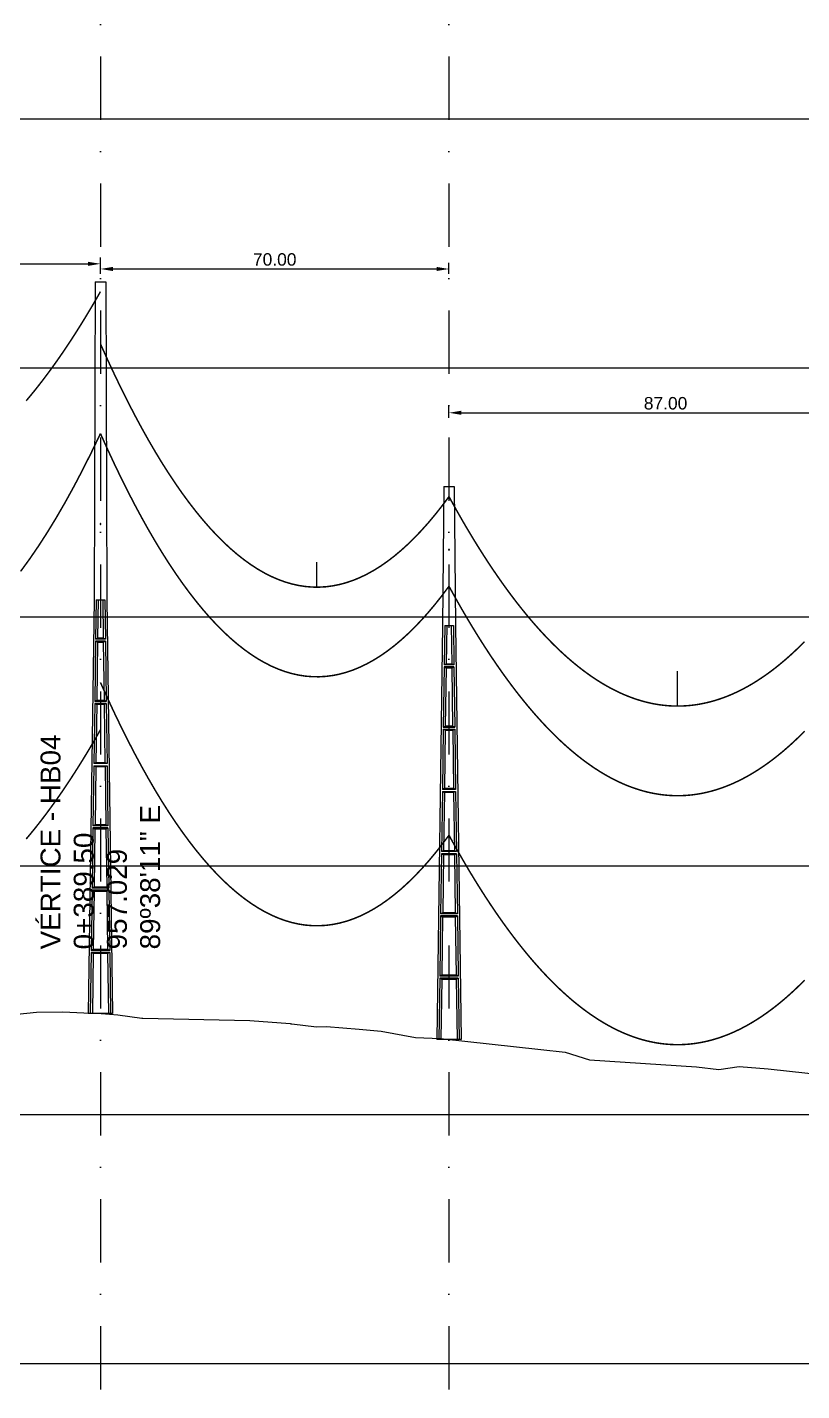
# Model space of a CAD drawing. Header units: metres. Extents: x -121 to 9872, y 3505 to 10721.
# Drawn here: x 393.6 to 549.1, y 6971.5 to 7245.4 of the extents above; entities that cross this region are included whole.
import ezdxf

# ---------------------------------------------------------------- set-up
doc = ezdxf.new("R2010")
doc.units = ezdxf.units.M
doc.header["$PDMODE"] = 2
doc.linetypes.add('DASHDOT', pattern=[25.4, 12.7, -6.35, 0, -6.35])
doc.linetypes.add('DASHED', pattern=[0.75, 0.5, -0.25])
for name, color, linetype in [('C-ROAD-PROF', 2, 'DASHED'), ('CON-EOL - PROJEÇÃO FO TRAV', 95, 'Continuous'), ('CON-EOL- CA ORCHID', 240, 'Continuous'), ('CON-EOL- FO', 101, 'Continuous'), ('CON-EOL- PROJEÇÃO', 22, 'Continuous'), ('Condutor', 4, 'Continuous'), ('cotas', 7, 'Continuous'), ('GRID', 253, 'Continuous'), ('Perfil - Texto Geral', 7, 'Continuous'), ('POSTE DT', 7, 'Continuous')]:
    doc.layers.add(name, color=color, linetype=linetype)
doc.styles.add('Arial', font='arial.ttf')
doc.styles.get("Standard").update_dxf_attribs({"font": 'arial.ttf'})
doc.dimstyles.new('ISO-25', dxfattribs={"dimtxt": 2.5, "dimasz": 2.5, "dimexe": 1.25, "dimexo": 0.625, "dimtad": 1, "dimzin": 1, "dimtxsty": 'Standard', "dimcen": 2.5, "dimaunit": 1, "dimadec": 3, "dimazin": 3, "dimtfac": 1, "dimtmove": 0, "dimatfit": 3, "dimfxlon": 1, "dimarcsym": 0})

# ---------------------------------------------------------------- blocks, each defined once
blk = doc.blocks.new('*U11')
at = {"layer": 'POSTE DT', "extrusion": (0, 1, 0)}
for p, q in [((-3.31, 349.86), (-4.05, 262)), ((-3.31, 349.86), (3.31, 349.86)), ((3.31, 349.86), (4.06, 262)), ((-4.05, 262), (-7.72, 0)), ((-4.05, 262), (-4.05, 262)), ((-2.73, 262), (-3.08, 237.05)), ((-2.73, 262), (2.75, 262)), ((-1.42, 262), (-1.77, 237.57)), ((1.43, 262), (1.77, 237.57)), ((2.75, 262), (3.1, 237.05)), ((4.06, 262), (7.72, 0)), ((-3.1, 235.74), (-3.63, 197.65)), ((3.11, 235.73), (-3.1, 235.74)), ((3.1, 237.05), (-3.08, 237.05)), ((-1.8, 235.21), (-2.32, 198.19)), ((1.8, 235.21), (2.32, 198.19)), ((3.11, 235.73), (3.65, 197.65)), ((-3.65, 196.34), (-4.19, 158.25)), ((-2.35, 195.8), (-2.87, 158.8)), ((2.35, 195.8), (2.87, 158.8)), ((3.66, 196.34), (4.2, 158.25)), ((-4.21, 156.94), (-4.74, 118.85)), ((-2.9, 156.39), (-3.42, 119.41)), ((2.91, 156.39), (3.42, 119.41)), ((4.21, 156.94), (4.75, 118.85)), ((-4.76, 117.54), (-5.29, 79.45)), ((4.77, 117.54), (-4.76, 117.54)), ((4.75, 118.85), (-4.74, 118.85)), ((-3.46, 116.98), (-3.97, 80.02)), ((3.46, 116.98), (3.98, 80.02)), ((4.77, 117.54), (5.3, 79.45)), ((-5.31, 78.14), (-5.85, 40.06)), ((5.32, 78.14), (-5.31, 78.14)), ((5.3, 79.45), (-5.29, 79.45)), ((5.32, 78.14), (5.85, 40.06)), ((-4.01, 77.57), (-4.53, 40.63)), ((4.01, 77.57), (4.53, 40.63)), ((-5.86, 38.74), (-6.41, 0)), ((5.87, 38.74), (-5.86, 38.74)), ((5.85, 40.06), (-5.85, 40.06)), ((-4.56, 38.17), (-5.1, 0)), ((4.56, 38.17), (5.1, 0)), ((5.87, 38.74), (6.41, 0)), ((-6.41, 0), (-7.72, 0)), ((-5.1, 0), (-6.41, 0)), ((5.1, 0), (-5.1, 0)), ((6.41, 0), (5.1, 0)), ((7.72, 0), (6.41, 0))]:
    blk.add_line(p, q, dxfattribs=at)
at = {"layer": 'POSTE DT', "ltscale": 3}
for points in [[(-3.65, 196.34), (3.66, 196.34)], [(-3.63, 197.65), (3.65, 197.65)], [(-4.21, 156.94), (4.21, 156.94)], [(4.2, 158.25), (-4.19, 158.25)]]:
    blk.add_lwpolyline(points, dxfattribs=at)
at = {"layer": 'POSTE DT'}
for points, knots in [([(0.25, 309.94), (0.25, 309.93), (0.25, 309.93), (0.25, 309.92), (0.25, 309.91), (0.25, 309.9), (0.25, 309.89), (0.24, 309.85), (0.22, 309.82), (0.19, 309.77), (0.16, 309.74), (0.11, 309.71), (0.08, 309.7), (0.01, 309.68), (-0.02, 309.68), (-0.08, 309.7), (-0.11, 309.71), (-0.16, 309.74), (-0.18, 309.76), (-0.21, 309.8), (-0.22, 309.82), (-0.24, 309.85), (-0.24, 309.87), (-0.25, 309.89), (-0.25, 309.9), (-0.25, 309.92), (-0.25, 309.92), (-0.25, 309.93), (-0.25, 309.94), (-0.25, 309.95), (-0.25, 309.95), (-0.25, 309.96), (-0.25, 309.97), (-0.24, 310), (-0.23, 310.02), (-0.21, 310.07), (-0.2, 310.09), (-0.15, 310.14), (-0.13, 310.15), (-0.07, 310.18), (-0.03, 310.19), (0.03, 310.19), (0.06, 310.18), (0.12, 310.16), (0.14, 310.14), (0.18, 310.11), (0.2, 310.09), (0.21, 310.06), (0.22, 310.05), (0.23, 310.04), (0.24, 310.01), (0.24, 309.99), (0.25, 309.97), (0.25, 309.96), (0.25, 309.95), (0.25, 309.94), (0.25, 309.94), (0.25, 309.94), (0.25, 309.94)], [-54.728303, -54.728303, -54.728303, -54.728303, -54.309038, -54.309038, -53.647169, -53.647169, -52.532885, -52.532885, -48.86224, -48.86224, -45.282765, -45.282765, -41.52867, -41.52867, -37.867486, -37.867486, -34.454589, -34.454589, -31.301423, -31.301423, -28.48103, -28.48103, -26.961755, -26.961755, -25.7544, -25.7544, -25.136228, -25.136228, -24.64409, -24.64409, -24.094201, -24.094201, -23.191199, -23.191199, -20.494482, -20.494482, -17.342863, -17.342863, -13.645538, -13.645538, -9.835989, -9.835989, -6.296781, -6.296781, -3.005029, -3.005029, 0, 0, 0, 1.527594, 1.527594, 3.697216, 3.697216, 4.489727, 4.489727, 5.01438, 5.01438, 5.095313, 5.095313, 5.095313, 5.095313]), ([(-3.1, 235.74), (-2.88, 235.65), (-2.67, 235.56), (-2.23, 235.39), (-2.02, 235.3), (-1.8, 235.21)], [0.055576, 0.055576, 0.055576, 0.055576, 56.767409, 56.767409, 113.50757, 113.50757, 113.50757, 113.50757]), ([(-1.77, 237.57), (-1.99, 237.49), (-2.21, 237.4), (-2.64, 237.22), (-2.86, 237.14), (-3.08, 237.05)], [0, 0, 0, 0, 56.660495, 56.660495, 113.412826, 113.412826, 113.412826, 113.412826]), ([(-1.8, 235.21), (-1.2, 235.21), (-0.6, 235.21), (0.6, 235.21), (1.2, 235.21), (1.8, 235.21)], [0, 0, 0, 0, 68.567797, 68.567797, 137.136247, 137.136247, 137.136247, 137.136247]), ([(1.77, 237.57), (1.18, 237.57), (0.59, 237.57), (-0.59, 237.57), (-1.18, 237.57), (-1.77, 237.57)], [0, 0, 0, 0, 67.306894, 67.306894, 134.614447, 134.614447, 134.614447, 134.614447]), ([(3.1, 237.05), (2.87, 237.14), (2.65, 237.23), (2.21, 237.4), (1.99, 237.49), (1.77, 237.57)], [0, 0, 0, 0, 56.738948, 56.738948, 113.38731, 113.38731, 113.38731, 113.38731]), ([(1.8, 235.21), (2.02, 235.3), (2.24, 235.38), (2.68, 235.56), (2.89, 235.65), (3.11, 235.73)], [0, 0, 0, 0, 56.845349, 56.845349, 113.599799, 113.599799, 113.599799, 113.599799]), ([(-3.65, 196.34), (-3.43, 196.25), (-3.22, 196.16), (-2.78, 195.98), (-2.57, 195.89), (-2.35, 195.8)], [0.054307, 0.054307, 0.054307, 0.054307, 63.527131, 63.527131, 127.063246, 127.063246, 127.063246, 127.063246]), ([(-2.32, 198.19), (-2.54, 198.1), (-2.76, 198.01), (-3.2, 197.83), (-3.41, 197.74), (-3.63, 197.65)], [0, 0, 0, 0, 63.412073, 63.412073, 126.777421, 126.777421, 126.777421, 126.777421]), ([(-2.35, 195.8), (-1.57, 195.8), (-0.78, 195.8), (0.79, 195.8), (1.57, 195.8), (2.35, 195.8)], [0, 0, 0, 0, 89.585713, 89.585713, 179.17191, 179.17191, 179.17191, 179.17191]), ([(2.32, 198.19), (1.55, 198.19), (0.77, 198.19), (-0.77, 198.19), (-1.55, 198.19), (-2.32, 198.19)], [0, 0, 0, 0, 88.31008, 88.31008, 176.620652, 176.620652, 176.620652, 176.620652]), ([(3.65, 197.65), (3.43, 197.74), (3.2, 197.83), (2.76, 198.01), (2.54, 198.1), (2.32, 198.19)], [0, 0, 0, 0, 63.488119, 63.488119, 126.880939, 126.880939, 126.880939, 126.880939]), ([(2.35, 195.8), (2.57, 195.89), (2.79, 195.98), (3.23, 196.16), (3.45, 196.25), (3.66, 196.34)], [0, 0, 0, 0, 63.60246, 63.60246, 127.109696, 127.109696, 127.109696, 127.109696]), ([(-4.21, 156.94), (-3.99, 156.85), (-3.77, 156.75), (-3.34, 156.57), (-3.12, 156.48), (-2.9, 156.39)], [0.053423, 0.053423, 0.053423, 0.053423, 70.429742, 70.429742, 140.90167, 140.90167, 140.90167, 140.90167]), ([(-2.87, 158.8), (-3.09, 158.71), (-3.31, 158.62), (-3.75, 158.43), (-3.97, 158.34), (-4.19, 158.25)], [0, 0, 0, 0, 70.301707, 70.301707, 140.590947, 140.590947, 140.590947, 140.590947]), ([(-2.9, 156.39), (-1.94, 156.39), (-0.97, 156.39), (0.97, 156.39), (1.94, 156.39), (2.91, 156.39)], [0, 0, 0, 0, 110.60219, 110.60219, 221.20473, 221.20473, 221.20473, 221.20473]), ([(2.87, 158.8), (1.92, 158.8), (0.96, 158.8), (-0.96, 158.8), (-1.91, 158.8), (-2.87, 158.8)], [0, 0, 0, 0, 109.314454, 109.314454, 218.629264, 218.629264, 218.629264, 218.629264]), ([(4.2, 158.25), (3.98, 158.34), (3.76, 158.44), (3.31, 158.62), (3.09, 158.71), (2.87, 158.8)], [0, 0, 0, 0, 70.379198, 70.379198, 140.659718, 140.659718, 140.659718, 140.659718]), ([(2.91, 156.39), (3.12, 156.48), (3.34, 156.57), (3.78, 156.75), (4, 156.85), (4.21, 156.94)], [0, 0, 0, 0, 70.506649, 70.506649, 140.914701, 140.914701, 140.914701, 140.914701]), ([(-4.76, 117.54), (-4.54, 117.45), (-4.32, 117.35), (-3.89, 117.17), (-3.67, 117.07), (-3.46, 116.98)], [0.052784, 0.052784, 0.052784, 0.052784, 77.438432, 77.438432, 154.950301, 154.950301, 154.950301, 154.950301]), ([(-3.42, 119.41), (-3.64, 119.32), (-3.86, 119.23), (-4.3, 119.04), (-4.52, 118.95), (-4.74, 118.85)], [0, 0, 0, 0, 77.299547, 77.299547, 154.618634, 154.618634, 154.618634, 154.618634]), ([(-3.46, 116.98), (-2.3, 116.98), (-1.15, 116.98), (1.15, 116.98), (2.31, 116.98), (3.46, 116.98)], [0, 0, 0, 0, 131.617604, 131.617604, 263.235447, 263.235447, 263.235447, 263.235447]), ([(3.42, 119.41), (2.28, 119.41), (1.14, 119.41), (-1.14, 119.41), (-2.28, 119.41), (-3.42, 119.41)], [0, 0, 0, 0, 130.319901, 130.319901, 260.640046, 260.640046, 260.640046, 260.640046]), ([(4.75, 118.85), (4.53, 118.95), (4.31, 119.04), (3.87, 119.23), (3.64, 119.32), (3.42, 119.41)], [0, 0, 0, 0, 77.381597, 77.381597, 154.66183, 154.66183, 154.66183, 154.66183]), ([(3.46, 116.98), (3.68, 117.07), (3.89, 117.17), (4.33, 117.35), (4.55, 117.45), (4.77, 117.54)], [0, 0, 0, 0, 77.520013, 77.520013, 154.938747, 154.938747, 154.938747, 154.938747]), ([(-5.31, 78.14), (-5.09, 78.05), (-4.88, 77.95), (-4.44, 77.76), (-4.23, 77.67), (-4.01, 77.57)], [0.052308, 0.052308, 0.052308, 0.052308, 84.527725, 84.527725, 169.158824, 169.158824, 169.158824, 169.158824]), ([(-3.97, 80.02), (-4.19, 79.93), (-4.41, 79.83), (-4.85, 79.64), (-5.07, 79.55), (-5.29, 79.45)], [0, 0, 0, 0, 84.379671, 84.379671, 168.809376, 168.809376, 168.809376, 168.809376]), ([(3.98, 80.02), (2.65, 80.02), (1.33, 80.02), (-1.32, 80.02), (-2.65, 80.02), (-3.97, 80.02)], [0, 0, 0, 0, 151.326157, 151.326157, 302.652465, 302.652465, 302.652465, 302.652465]), ([(5.3, 79.45), (5.08, 79.55), (4.86, 79.64), (4.42, 79.83), (4.2, 79.93), (3.98, 80.02)], [0, 0, 0, 0, 84.46863, 84.46863, 168.833721, 168.833721, 168.833721, 168.833721]), ([(4.01, 77.57), (4.23, 77.67), (4.45, 77.76), (4.88, 77.95), (5.1, 78.05), (5.32, 78.14)], [0, 0, 0, 0, 84.616316, 84.616316, 169.129178, 169.129178, 169.129178, 169.129178]), ([(-4.01, 77.57), (-2.67, 77.57), (-1.34, 77.57), (1.34, 77.57), (2.67, 77.57), (4.01, 77.57)], [0, 0, 0, 0, 152.632212, 152.632212, 305.264569, 305.264569, 305.264569, 305.264569]), ([(-5.86, 38.74), (-5.65, 38.65), (-5.43, 38.55), (-5, 38.36), (-4.78, 38.26), (-4.56, 38.17)], [0.026524, 0.026524, 0.026524, 0.026524, 91.679563, 91.679563, 183.466041, 183.466041, 183.466041, 183.466041]), ([(-4.53, 40.63), (-4.75, 40.53), (-4.97, 40.44), (-5.41, 40.25), (-5.63, 40.15), (-5.85, 40.06)], [0, 0, 0, 0, 91.523648, 91.523648, 183.126775, 183.126775, 183.126775, 183.126775]), ([(-4.56, 38.17), (-3.04, 38.17), (-1.52, 38.17), (1.52, 38.17), (3.04, 38.17), (4.56, 38.17)], [0, 0, 0, 0, 173.646192, 173.646192, 347.292451, 347.292451, 347.292451, 347.292451]), ([(4.53, 40.63), (3.02, 40.63), (1.51, 40.63), (-1.51, 40.63), (-3.02, 40.63), (-4.53, 40.63)], [0, 0, 0, 0, 172.33304, 172.33304, 344.666151, 344.666151, 344.666151, 344.666151]), ([(5.85, 40.06), (5.63, 40.15), (5.41, 40.25), (4.97, 40.44), (4.75, 40.53), (4.53, 40.63)], [0, 0, 0, 0, 91.621326, 91.621326, 183.137324, 183.137324, 183.137324, 183.137324]), ([(4.56, 38.17), (4.78, 38.26), (5, 38.36), (5.43, 38.55), (5.65, 38.65), (5.87, 38.74)], [0, 0, 0, 0, 91.776928, 91.776928, 183.448614, 183.448614, 183.448614, 183.448614])]:
    blk.add_open_spline(points, degree=3, knots=knots, dxfattribs=at)
blk = doc.blocks.new('*U9')
at = {"layer": 'POSTE DT', "extrusion": (0, 1, 0)}
for p, q in [((-3.31, 463.33), (-4.05, 262)), ((-3.31, 463.33), (3.31, 463.33)), ((3.31, 463.33), (4.06, 262)), ((-4.05, 262), (-7.72, 0)), ((-4.05, 262), (-4.05, 262)), ((-2.73, 262), (-3.08, 237.05)), ((-2.73, 262), (2.75, 262)), ((-1.42, 262), (-1.77, 237.57)), ((1.43, 262), (1.77, 237.57)), ((2.75, 262), (3.1, 237.05)), ((4.06, 262), (7.72, 0)), ((-3.1, 235.74), (-3.63, 197.65)), ((3.11, 235.73), (-3.1, 235.74)), ((3.1, 237.05), (-3.08, 237.05)), ((-1.8, 235.21), (-2.32, 198.19)), ((1.8, 235.21), (2.32, 198.19)), ((3.11, 235.73), (3.65, 197.65)), ((-3.65, 196.34), (-4.19, 158.25)), ((-2.35, 195.8), (-2.87, 158.8)), ((2.35, 195.8), (2.87, 158.8)), ((3.66, 196.34), (4.2, 158.25)), ((-4.21, 156.94), (-4.74, 118.85)), ((-2.9, 156.39), (-3.42, 119.41)), ((2.91, 156.39), (3.42, 119.41)), ((4.21, 156.94), (4.75, 118.85)), ((-4.76, 117.54), (-5.29, 79.45)), ((4.77, 117.54), (-4.76, 117.54)), ((4.75, 118.85), (-4.74, 118.85)), ((-3.46, 116.98), (-3.97, 80.02)), ((3.46, 116.98), (3.98, 80.02)), ((4.77, 117.54), (5.3, 79.45)), ((-5.31, 78.14), (-5.85, 40.06)), ((5.32, 78.14), (-5.31, 78.14)), ((5.3, 79.45), (-5.29, 79.45)), ((5.32, 78.14), (5.85, 40.06)), ((-4.01, 77.57), (-4.53, 40.63)), ((4.01, 77.57), (4.53, 40.63)), ((-5.86, 38.74), (-6.41, 0)), ((5.87, 38.74), (-5.86, 38.74)), ((5.85, 40.06), (-5.85, 40.06)), ((-4.56, 38.17), (-5.1, 0)), ((4.56, 38.17), (5.1, 0)), ((5.87, 38.74), (6.41, 0)), ((-6.41, 0), (-7.72, 0)), ((-5.1, 0), (-6.41, 0)), ((5.1, 0), (-5.1, 0)), ((6.41, 0), (5.1, 0)), ((7.72, 0), (6.41, 0))]:
    blk.add_line(p, q, dxfattribs=at)
at = {"layer": 'POSTE DT', "ltscale": 3}
for points in [[(-3.65, 196.34), (3.66, 196.34)], [(-3.63, 197.65), (3.65, 197.65)], [(-4.21, 156.94), (4.21, 156.94)], [(4.2, 158.25), (-4.19, 158.25)]]:
    blk.add_lwpolyline(points, dxfattribs=at)
at = {"layer": 'POSTE DT'}
for points, knots in [([(0.25, 309.94), (0.25, 309.93), (0.25, 309.93), (0.25, 309.92), (0.25, 309.91), (0.25, 309.9), (0.25, 309.89), (0.24, 309.85), (0.22, 309.82), (0.19, 309.77), (0.16, 309.74), (0.11, 309.71), (0.08, 309.7), (0.01, 309.68), (-0.02, 309.68), (-0.08, 309.7), (-0.11, 309.71), (-0.16, 309.74), (-0.18, 309.76), (-0.21, 309.8), (-0.22, 309.82), (-0.24, 309.85), (-0.24, 309.87), (-0.25, 309.89), (-0.25, 309.9), (-0.25, 309.92), (-0.25, 309.92), (-0.25, 309.93), (-0.25, 309.94), (-0.25, 309.95), (-0.25, 309.95), (-0.25, 309.96), (-0.25, 309.97), (-0.24, 310), (-0.23, 310.02), (-0.21, 310.07), (-0.2, 310.09), (-0.15, 310.14), (-0.13, 310.15), (-0.07, 310.18), (-0.03, 310.19), (0.03, 310.19), (0.06, 310.18), (0.12, 310.16), (0.14, 310.14), (0.18, 310.11), (0.2, 310.09), (0.21, 310.06), (0.22, 310.05), (0.23, 310.04), (0.24, 310.01), (0.24, 309.99), (0.25, 309.97), (0.25, 309.96), (0.25, 309.95), (0.25, 309.94), (0.25, 309.94), (0.25, 309.94), (0.25, 309.94)], [-54.728303, -54.728303, -54.728303, -54.728303, -54.309038, -54.309038, -53.647169, -53.647169, -52.532885, -52.532885, -48.86224, -48.86224, -45.282765, -45.282765, -41.52867, -41.52867, -37.867486, -37.867486, -34.454589, -34.454589, -31.301423, -31.301423, -28.48103, -28.48103, -26.961755, -26.961755, -25.7544, -25.7544, -25.136228, -25.136228, -24.64409, -24.64409, -24.094201, -24.094201, -23.191199, -23.191199, -20.494482, -20.494482, -17.342863, -17.342863, -13.645538, -13.645538, -9.835989, -9.835989, -6.296781, -6.296781, -3.005029, -3.005029, 0, 0, 0, 1.527594, 1.527594, 3.697216, 3.697216, 4.489727, 4.489727, 5.01438, 5.01438, 5.095313, 5.095313, 5.095313, 5.095313]), ([(-3.1, 235.74), (-2.88, 235.65), (-2.67, 235.56), (-2.23, 235.39), (-2.02, 235.3), (-1.8, 235.21)], [0.055576, 0.055576, 0.055576, 0.055576, 56.767409, 56.767409, 113.50757, 113.50757, 113.50757, 113.50757]), ([(-1.77, 237.57), (-1.99, 237.49), (-2.21, 237.4), (-2.64, 237.22), (-2.86, 237.14), (-3.08, 237.05)], [0, 0, 0, 0, 56.660495, 56.660495, 113.412826, 113.412826, 113.412826, 113.412826]), ([(-1.8, 235.21), (-1.2, 235.21), (-0.6, 235.21), (0.6, 235.21), (1.2, 235.21), (1.8, 235.21)], [0, 0, 0, 0, 68.567797, 68.567797, 137.136247, 137.136247, 137.136247, 137.136247]), ([(1.77, 237.57), (1.18, 237.57), (0.59, 237.57), (-0.59, 237.57), (-1.18, 237.57), (-1.77, 237.57)], [0, 0, 0, 0, 67.306894, 67.306894, 134.614447, 134.614447, 134.614447, 134.614447]), ([(3.1, 237.05), (2.87, 237.14), (2.65, 237.23), (2.21, 237.4), (1.99, 237.49), (1.77, 237.57)], [0, 0, 0, 0, 56.738948, 56.738948, 113.38731, 113.38731, 113.38731, 113.38731]), ([(1.8, 235.21), (2.02, 235.3), (2.24, 235.38), (2.68, 235.56), (2.89, 235.65), (3.11, 235.73)], [0, 0, 0, 0, 56.845349, 56.845349, 113.599799, 113.599799, 113.599799, 113.599799]), ([(-3.65, 196.34), (-3.43, 196.25), (-3.22, 196.16), (-2.78, 195.98), (-2.57, 195.89), (-2.35, 195.8)], [0.054307, 0.054307, 0.054307, 0.054307, 63.527131, 63.527131, 127.063246, 127.063246, 127.063246, 127.063246]), ([(-2.32, 198.19), (-2.54, 198.1), (-2.76, 198.01), (-3.2, 197.83), (-3.41, 197.74), (-3.63, 197.65)], [0, 0, 0, 0, 63.412073, 63.412073, 126.777421, 126.777421, 126.777421, 126.777421]), ([(-2.35, 195.8), (-1.57, 195.8), (-0.78, 195.8), (0.79, 195.8), (1.57, 195.8), (2.35, 195.8)], [0, 0, 0, 0, 89.585713, 89.585713, 179.17191, 179.17191, 179.17191, 179.17191]), ([(2.32, 198.19), (1.55, 198.19), (0.77, 198.19), (-0.77, 198.19), (-1.55, 198.19), (-2.32, 198.19)], [0, 0, 0, 0, 88.31008, 88.31008, 176.620652, 176.620652, 176.620652, 176.620652]), ([(3.65, 197.65), (3.43, 197.74), (3.2, 197.83), (2.76, 198.01), (2.54, 198.1), (2.32, 198.19)], [0, 0, 0, 0, 63.488119, 63.488119, 126.880939, 126.880939, 126.880939, 126.880939]), ([(2.35, 195.8), (2.57, 195.89), (2.79, 195.98), (3.23, 196.16), (3.45, 196.25), (3.66, 196.34)], [0, 0, 0, 0, 63.60246, 63.60246, 127.109696, 127.109696, 127.109696, 127.109696]), ([(-4.21, 156.94), (-3.99, 156.85), (-3.77, 156.75), (-3.34, 156.57), (-3.12, 156.48), (-2.9, 156.39)], [0.053423, 0.053423, 0.053423, 0.053423, 70.429742, 70.429742, 140.90167, 140.90167, 140.90167, 140.90167]), ([(-2.87, 158.8), (-3.09, 158.71), (-3.31, 158.62), (-3.75, 158.43), (-3.97, 158.34), (-4.19, 158.25)], [0, 0, 0, 0, 70.301707, 70.301707, 140.590947, 140.590947, 140.590947, 140.590947]), ([(-2.9, 156.39), (-1.94, 156.39), (-0.97, 156.39), (0.97, 156.39), (1.94, 156.39), (2.91, 156.39)], [0, 0, 0, 0, 110.60219, 110.60219, 221.20473, 221.20473, 221.20473, 221.20473]), ([(2.87, 158.8), (1.92, 158.8), (0.96, 158.8), (-0.96, 158.8), (-1.91, 158.8), (-2.87, 158.8)], [0, 0, 0, 0, 109.314454, 109.314454, 218.629264, 218.629264, 218.629264, 218.629264]), ([(4.2, 158.25), (3.98, 158.34), (3.76, 158.44), (3.31, 158.62), (3.09, 158.71), (2.87, 158.8)], [0, 0, 0, 0, 70.379198, 70.379198, 140.659718, 140.659718, 140.659718, 140.659718]), ([(2.91, 156.39), (3.12, 156.48), (3.34, 156.57), (3.78, 156.75), (4, 156.85), (4.21, 156.94)], [0, 0, 0, 0, 70.506649, 70.506649, 140.914701, 140.914701, 140.914701, 140.914701]), ([(-4.76, 117.54), (-4.54, 117.45), (-4.32, 117.35), (-3.89, 117.17), (-3.67, 117.07), (-3.46, 116.98)], [0.052784, 0.052784, 0.052784, 0.052784, 77.438432, 77.438432, 154.950301, 154.950301, 154.950301, 154.950301]), ([(-3.42, 119.41), (-3.64, 119.32), (-3.86, 119.23), (-4.3, 119.04), (-4.52, 118.95), (-4.74, 118.85)], [0, 0, 0, 0, 77.299547, 77.299547, 154.618634, 154.618634, 154.618634, 154.618634]), ([(-3.46, 116.98), (-2.3, 116.98), (-1.15, 116.98), (1.15, 116.98), (2.31, 116.98), (3.46, 116.98)], [0, 0, 0, 0, 131.617604, 131.617604, 263.235447, 263.235447, 263.235447, 263.235447]), ([(3.42, 119.41), (2.28, 119.41), (1.14, 119.41), (-1.14, 119.41), (-2.28, 119.41), (-3.42, 119.41)], [0, 0, 0, 0, 130.319901, 130.319901, 260.640046, 260.640046, 260.640046, 260.640046]), ([(4.75, 118.85), (4.53, 118.95), (4.31, 119.04), (3.87, 119.23), (3.64, 119.32), (3.42, 119.41)], [0, 0, 0, 0, 77.381597, 77.381597, 154.66183, 154.66183, 154.66183, 154.66183]), ([(3.46, 116.98), (3.68, 117.07), (3.89, 117.17), (4.33, 117.35), (4.55, 117.45), (4.77, 117.54)], [0, 0, 0, 0, 77.520013, 77.520013, 154.938747, 154.938747, 154.938747, 154.938747]), ([(-5.31, 78.14), (-5.09, 78.05), (-4.88, 77.95), (-4.44, 77.76), (-4.23, 77.67), (-4.01, 77.57)], [0.052308, 0.052308, 0.052308, 0.052308, 84.527725, 84.527725, 169.158824, 169.158824, 169.158824, 169.158824]), ([(-3.97, 80.02), (-4.19, 79.93), (-4.41, 79.83), (-4.85, 79.64), (-5.07, 79.55), (-5.29, 79.45)], [0, 0, 0, 0, 84.379671, 84.379671, 168.809376, 168.809376, 168.809376, 168.809376]), ([(3.98, 80.02), (2.65, 80.02), (1.33, 80.02), (-1.32, 80.02), (-2.65, 80.02), (-3.97, 80.02)], [0, 0, 0, 0, 151.326157, 151.326157, 302.652465, 302.652465, 302.652465, 302.652465]), ([(5.3, 79.45), (5.08, 79.55), (4.86, 79.64), (4.42, 79.83), (4.2, 79.93), (3.98, 80.02)], [0, 0, 0, 0, 84.46863, 84.46863, 168.833721, 168.833721, 168.833721, 168.833721]), ([(4.01, 77.57), (4.23, 77.67), (4.45, 77.76), (4.88, 77.95), (5.1, 78.05), (5.32, 78.14)], [0, 0, 0, 0, 84.616316, 84.616316, 169.129178, 169.129178, 169.129178, 169.129178]), ([(-4.01, 77.57), (-2.67, 77.57), (-1.34, 77.57), (1.34, 77.57), (2.67, 77.57), (4.01, 77.57)], [0, 0, 0, 0, 152.632212, 152.632212, 305.264569, 305.264569, 305.264569, 305.264569]), ([(-5.86, 38.74), (-5.65, 38.65), (-5.43, 38.55), (-5, 38.36), (-4.78, 38.26), (-4.56, 38.17)], [0.026524, 0.026524, 0.026524, 0.026524, 91.679563, 91.679563, 183.466041, 183.466041, 183.466041, 183.466041]), ([(-4.53, 40.63), (-4.75, 40.53), (-4.97, 40.44), (-5.41, 40.25), (-5.63, 40.15), (-5.85, 40.06)], [0, 0, 0, 0, 91.523648, 91.523648, 183.126775, 183.126775, 183.126775, 183.126775]), ([(-4.56, 38.17), (-3.04, 38.17), (-1.52, 38.17), (1.52, 38.17), (3.04, 38.17), (4.56, 38.17)], [0, 0, 0, 0, 173.646192, 173.646192, 347.292451, 347.292451, 347.292451, 347.292451]), ([(4.53, 40.63), (3.02, 40.63), (1.51, 40.63), (-1.51, 40.63), (-3.02, 40.63), (-4.53, 40.63)], [0, 0, 0, 0, 172.33304, 172.33304, 344.666151, 344.666151, 344.666151, 344.666151]), ([(5.85, 40.06), (5.63, 40.15), (5.41, 40.25), (4.97, 40.44), (4.75, 40.53), (4.53, 40.63)], [0, 0, 0, 0, 91.621326, 91.621326, 183.137324, 183.137324, 183.137324, 183.137324]), ([(4.56, 38.17), (4.78, 38.26), (5, 38.36), (5.43, 38.55), (5.65, 38.65), (5.87, 38.74)], [0, 0, 0, 0, 91.776928, 91.776928, 183.448614, 183.448614, 183.448614, 183.448614])]:
    blk.add_open_spline(points, degree=3, knots=knots, dxfattribs=at)
blk = doc.blocks.new('*D324')
at = {"layer": 'cotas', "color": 0, "lineweight": -2, "transparency": 16777216}
for p, q in [((317.44, 7196.85), (317.44, 7199.1)), ((408.3, 7196.85), (408.3, 7199.1)), ((319.94, 7197.85), (405.8, 7197.85))]:
    blk.add_line(p, q, dxfattribs=at)
at = {"layer": 'cotas', "color": 0, "transparency": 16777216}
for points in [[(319.94, 7198.26), (319.94, 7197.43), (317.44, 7197.85)], [(405.8, 7198.26), (405.8, 7197.43), (408.3, 7197.85)]]:
    blk.add_solid(points, dxfattribs=at)
at = {"layer": 'Defpoints', "color": 0, "transparency": 16777216}
for p in [(408.3, 7197.85), (317.44, 7195.31), (408.3, 7194.27)]:
    blk.add_point(p, dxfattribs=at)
at = {"layer": 'cotas', "color": 0, "transparency": 16777216, "insert": (362.87, 7199.75), "char_height": 2.5, "attachment_point": 5}
blk.add_mtext('90.86', dxfattribs=at)
blk = doc.blocks.new('*D325')
at = {"layer": 'cotas', "color": 0, "lineweight": -2, "transparency": 16777216}
for p, q in [((408.3, 7195.81), (408.3, 7198.06)), ((410.8, 7196.81), (475.8, 7196.81)), ((478.3, 7195.81), (478.3, 7198.06))]:
    blk.add_line(p, q, dxfattribs=at)
at = {"layer": 'cotas', "color": 0, "transparency": 16777216}
for points in [[(410.8, 7197.23), (410.8, 7196.4), (408.3, 7196.81)], [(475.8, 7197.23), (475.8, 7196.4), (478.3, 7196.81)]]:
    blk.add_solid(points, dxfattribs=at)
at = {"layer": 'Defpoints', "color": 0, "transparency": 16777216}
for p in [(478.3, 7196.81), (408.3, 7194.27), (478.3, 7153.09)]:
    blk.add_point(p, dxfattribs=at)
at = {"layer": 'cotas', "color": 0, "transparency": 16777216, "insert": (443.3, 7198.71), "char_height": 2.5, "attachment_point": 5}
blk.add_mtext('70.00', dxfattribs=at)
blk = doc.blocks.new('*D326')
at = {"layer": 'cotas', "color": 0, "lineweight": -2, "transparency": 16777216}
for p, q in [((478.3, 7166.93), (478.3, 7169.18)), ((565.3, 7166.93), (565.3, 7169.18)), ((480.8, 7167.93), (562.8, 7167.93))]:
    blk.add_line(p, q, dxfattribs=at)
at = {"layer": 'cotas', "color": 0, "transparency": 16777216}
for points in [[(480.8, 7168.35), (480.8, 7167.52), (478.3, 7167.93)], [(562.8, 7168.35), (562.8, 7167.52), (565.3, 7167.93)]]:
    blk.add_solid(points, dxfattribs=at)
at = {"layer": 'Defpoints', "color": 0, "transparency": 16777216}
for p in [(565.3, 7167.93), (478.3, 7153.09), (565.3, 7144.68)]:
    blk.add_point(p, dxfattribs=at)
at = {"layer": 'cotas', "color": 0, "transparency": 16777216, "insert": (521.8, 7169.83), "char_height": 2.5, "attachment_point": 5}
blk.add_mtext('87.00', dxfattribs=at)

msp = doc.modelspace()

# ---------------------------------------------------------------- linework, layer by layer
at = {"layer": 'C-ROAD-PROF', "color": 0, "linetype": 'Continuous', "lineweight": -3}
msp.add_lwpolyline([(376.663, 7045.581), (395.427, 7047.547), (400.732, 7047.592), (406.342, 7047.323), (408.449, 7047.262), (411.777, 7047.022), (416.646, 7046.363), (416.656, 7046.362), (416.673, 7046.361), (416.673, 7046.361), (416.781, 7046.354), (438.288, 7045.854), (446.379, 7045.248), (446.562, 7045.225), (446.655, 7045.226), (446.655, 7045.226), (446.738, 7045.217), (451.703, 7044.618), (453.724, 7044.662), (460.273, 7044.155), (464.683, 7043.753), (471.61, 7042.493), (476.595, 7042.281), (496.725, 7040.043), (501.661, 7039.509), (506.517, 7038.011), (528.013, 7036.574), (532.51, 7036.061), (536.585, 7036.652), (542.39, 7036.179), (558.372, 7034.444)], dxfattribs=at)
at = {"layer": 'CON-EOL - PROJEÇÃO FO TRAV', "const_width": 0.3}
msp.add_lwpolyline([(393.386, 7082.339), (393.838, 7082.875), (394.29, 7083.419), (394.742, 7083.971), (395.194, 7084.532), (395.646, 7085.1), (396.098, 7085.676), (396.55, 7086.26), (397.002, 7086.852), (397.454, 7087.452), (397.906, 7088.06), (398.358, 7088.676), (398.81, 7089.3), (399.263, 7089.933), (399.715, 7090.573), (400.167, 7091.221), (400.619, 7091.877), (401.071, 7092.542), (401.523, 7093.214), (401.975, 7093.894), (402.427, 7094.583), (402.879, 7095.279), (403.331, 7095.983), (403.783, 7096.696), (404.235, 7097.416), (404.687, 7098.145), (405.139, 7098.882), (405.591, 7099.626), (406.043, 7100.379), (406.495, 7101.14), (406.947, 7101.908), (407.399, 7102.685), (407.851, 7103.47), (408.303, 7104.263)], dxfattribs=at)
at = {"layer": 'CON-EOL- CA ORCHID'}
msp.add_line((524.221, 7109.029), (524.221, 7116.029), dxfattribs=at)
at = {"layer": 'CON-EOL- CA ORCHID', "const_width": 0.3}
for points in [[(393.386, 7170.339), (393.838, 7170.875), (394.29, 7171.419), (394.742, 7171.971), (395.194, 7172.532), (395.646, 7173.1), (396.098, 7173.676), (396.55, 7174.26), (397.002, 7174.852), (397.454, 7175.452), (397.906, 7176.06), (398.358, 7176.676), (398.81, 7177.3), (399.263, 7177.933), (399.715, 7178.573), (400.167, 7179.221), (400.619, 7179.877), (401.071, 7180.542), (401.523, 7181.214), (401.975, 7181.894), (402.427, 7182.583), (402.879, 7183.279), (403.331, 7183.983), (403.783, 7184.696), (404.235, 7185.416), (404.687, 7186.145), (405.139, 7186.882), (405.591, 7187.626), (406.043, 7188.379), (406.495, 7189.14), (406.947, 7189.908), (407.399, 7190.685), (407.851, 7191.47), (408.303, 7192.263)], [(478.303, 7151.093), (476.931, 7149.259), (475.558, 7147.522), (474.186, 7145.883), (472.813, 7144.342), (471.441, 7142.898), (470.068, 7141.552), (468.695, 7140.304), (467.323, 7139.153), (465.95, 7138.099), (464.578, 7137.143), (463.205, 7136.284), (461.833, 7135.523), (460.46, 7134.858), (459.088, 7134.291), (457.715, 7133.821), (456.343, 7133.448), (454.97, 7133.172), (453.597, 7132.993), (452.225, 7132.912), (450.852, 7132.927), (449.48, 7133.04), (448.107, 7133.249), (446.735, 7133.556), (445.362, 7133.96), (443.99, 7134.461), (442.617, 7135.059), (441.245, 7135.754), (439.872, 7136.547), (438.499, 7137.437), (437.127, 7138.424), (435.754, 7139.508), (434.382, 7140.69), (433.009, 7141.969), (431.637, 7143.346), (430.264, 7144.821), (428.892, 7146.393), (427.519, 7148.063), (426.146, 7149.831), (424.774, 7151.697), (423.401, 7153.66), (422.029, 7155.722), (420.656, 7157.882), (419.284, 7160.141), (417.911, 7162.498), (416.539, 7164.953), (415.166, 7167.507), (413.794, 7170.16), (412.421, 7172.912), (411.048, 7175.763), (409.676, 7178.714), (408.303, 7181.763)], [(478.303, 7151.093), (478.736, 7150.302), (479.169, 7149.518), (479.602, 7148.742), (480.035, 7147.973), (480.468, 7147.212), (480.9, 7146.458), (481.333, 7145.712), (481.766, 7144.974), (482.199, 7144.243), (482.632, 7143.519), (483.065, 7142.804), (483.497, 7142.095), (483.93, 7141.395), (484.363, 7140.702), (484.796, 7140.016), (485.229, 7139.338), (485.662, 7138.668), (486.094, 7138.005), (486.527, 7137.349), (486.96, 7136.701), (487.393, 7136.061), (487.826, 7135.428), (488.259, 7134.803), (488.691, 7134.185), (489.124, 7133.575), (489.557, 7132.973), (489.99, 7132.377), (490.423, 7131.79), (490.856, 7131.21), (491.288, 7130.637), (491.721, 7130.072), (492.154, 7129.515), (492.587, 7128.965), (493.02, 7128.422), (493.453, 7127.887), (493.885, 7127.36), (494.318, 7126.84), (494.751, 7126.327), (495.184, 7125.822), (495.617, 7125.325), (496.05, 7124.835), (496.482, 7124.352), (496.915, 7123.877), (497.348, 7123.41), (497.781, 7122.95), (498.214, 7122.498), (498.647, 7122.053), (499.079, 7121.615), (499.512, 7121.185), (499.945, 7120.763), (500.378, 7120.348), (500.811, 7119.94), (501.244, 7119.54), (501.676, 7119.148), (502.109, 7118.763), (502.542, 7118.385), (502.975, 7118.015), (503.408, 7117.652), (503.841, 7117.297), (504.273, 7116.95), (504.706, 7116.609), (505.139, 7116.277), (505.572, 7115.952), (506.005, 7115.634), (506.438, 7115.324), (506.87, 7115.021), (507.303, 7114.725), (507.736, 7114.438), (508.169, 7114.157), (508.602, 7113.884), (509.035, 7113.619), (509.468, 7113.361), (509.9, 7113.11), (510.333, 7112.867), (510.766, 7112.632), (511.199, 7112.404), (511.632, 7112.183), (512.065, 7111.97), (512.497, 7111.764), (512.93, 7111.566), (513.363, 7111.375), (513.796, 7111.192), (514.229, 7111.016), (514.662, 7110.848), (515.094, 7110.687), (515.527, 7110.533), (515.96, 7110.387), (516.393, 7110.249), (516.826, 7110.117), (517.259, 7109.994), (517.691, 7109.878), (518.124, 7109.769), (518.557, 7109.668), (518.99, 7109.574), (519.423, 7109.487), (519.856, 7109.408), (520.288, 7109.337), (520.721, 7109.273), (521.154, 7109.216), (521.587, 7109.167), (522.02, 7109.126), (522.453, 7109.092), (522.885, 7109.065), (523.318, 7109.046), (523.751, 7109.034), (524.184, 7109.029), (524.617, 7109.033), (525.05, 7109.043), (525.482, 7109.061), (525.915, 7109.087), (526.348, 7109.119), (526.781, 7109.16), (527.214, 7109.208), (527.647, 7109.263), (528.079, 7109.326), (528.512, 7109.396), (528.945, 7109.473), (529.378, 7109.559), (529.811, 7109.651), (530.244, 7109.751), (530.676, 7109.859), (531.109, 7109.974), (531.542, 7110.096), (531.975, 7110.226), (532.408, 7110.363), (532.841, 7110.508), (533.273, 7110.66), (533.706, 7110.82), (534.139, 7110.987), (534.572, 7111.161), (535.005, 7111.344), (535.438, 7111.533), (535.87, 7111.73), (536.303, 7111.934), (536.736, 7112.146), (537.169, 7112.366), (537.602, 7112.593), (538.035, 7112.827), (538.468, 7113.069), (538.9, 7113.318), (539.333, 7113.575), (539.766, 7113.839), (540.199, 7114.11), (540.632, 7114.39), (541.065, 7114.676), (541.497, 7114.97), (541.93, 7115.272), (542.363, 7115.581), (542.796, 7115.897), (543.229, 7116.221), (543.662, 7116.553), (544.094, 7116.891), (544.527, 7117.238), (544.96, 7117.592), (545.393, 7117.953), (545.826, 7118.322), (546.259, 7118.698), (546.691, 7119.082), (547.124, 7119.473), (547.557, 7119.872), (547.99, 7120.278), (548.423, 7120.692), (548.856, 7121.113), (549.288, 7121.542), (549.721, 7121.978)]]:
    msp.add_lwpolyline(points, dxfattribs=at)
at = {"layer": 'CON-EOL- FO', "lineweight": 30, "const_width": 0.3}
for points in [[(408.303, 7163.763), (406.522, 7160.052), (404.74, 7156.5), (402.959, 7153.108), (401.177, 7149.874), (399.395, 7146.8), (397.614, 7143.884), (395.832, 7141.126), (394.051, 7138.527), (392.269, 7136.085)], [(478.303, 7133.093), (476.931, 7131.259), (475.558, 7129.522), (474.186, 7127.883), (472.813, 7126.342), (471.441, 7124.898), (470.068, 7123.552), (468.695, 7122.304), (467.323, 7121.153), (465.95, 7120.099), (464.578, 7119.143), (463.205, 7118.284), (461.833, 7117.523), (460.46, 7116.858), (459.088, 7116.291), (457.715, 7115.821), (456.343, 7115.448), (454.97, 7115.172), (453.597, 7114.993), (452.225, 7114.912), (450.852, 7114.927), (449.48, 7115.04), (448.107, 7115.249), (446.735, 7115.556), (445.362, 7115.96), (443.99, 7116.461), (442.617, 7117.059), (441.245, 7117.754), (439.872, 7118.547), (438.499, 7119.437), (437.127, 7120.424), (435.754, 7121.508), (434.382, 7122.69), (433.009, 7123.969), (431.637, 7125.346), (430.264, 7126.821), (428.892, 7128.393), (427.519, 7130.063), (426.146, 7131.831), (424.774, 7133.697), (423.401, 7135.66), (422.029, 7137.722), (420.656, 7139.882), (419.284, 7142.141), (417.911, 7144.498), (416.539, 7146.953), (415.166, 7149.507), (413.794, 7152.16), (412.421, 7154.912), (411.048, 7157.763), (409.676, 7160.714), (408.303, 7163.763)], [(478.303, 7133.093), (478.736, 7132.302), (479.169, 7131.518), (479.602, 7130.742), (480.035, 7129.973), (480.468, 7129.212), (480.9, 7128.458), (481.333, 7127.712), (481.766, 7126.974), (482.199, 7126.243), (482.632, 7125.52), (483.065, 7124.804), (483.497, 7124.096), (483.93, 7123.395), (484.363, 7122.702), (484.796, 7122.016), (485.229, 7121.338), (485.662, 7120.668), (486.094, 7120.005), (486.527, 7119.35), (486.96, 7118.702), (487.393, 7118.061), (487.826, 7117.429), (488.259, 7116.803), (488.691, 7116.186), (489.124, 7115.575), (489.557, 7114.973), (489.99, 7114.378), (490.423, 7113.79), (490.856, 7113.21), (491.288, 7112.637), (491.721, 7112.072), (492.154, 7111.515), (492.587, 7110.965), (493.02, 7110.422), (493.453, 7109.887), (493.885, 7109.36), (494.318, 7108.84), (494.751, 7108.327), (495.184, 7107.822), (495.617, 7107.325), (496.05, 7106.835), (496.482, 7106.353), (496.915, 7105.878), (497.348, 7105.41), (497.781, 7104.95), (498.214, 7104.498), (498.647, 7104.053), (499.079, 7103.615), (499.512, 7103.185), (499.945, 7102.763), (500.378, 7102.348), (500.811, 7101.94), (501.244, 7101.54), (501.676, 7101.148), (502.109, 7100.763), (502.542, 7100.385), (502.975, 7100.015), (503.408, 7099.653), (503.841, 7099.297), (504.273, 7098.95), (504.706, 7098.61), (505.139, 7098.277), (505.572, 7097.952), (506.005, 7097.634), (506.438, 7097.324), (506.87, 7097.021), (507.303, 7096.726), (507.736, 7096.438), (508.169, 7096.157), (508.602, 7095.884), (509.035, 7095.619), (509.468, 7095.361), (509.9, 7095.111), (510.333, 7094.868), (510.766, 7094.632), (511.199, 7094.404), (511.632, 7094.183), (512.065, 7093.97), (512.497, 7093.764), (512.93, 7093.566), (513.363, 7093.375), (513.796, 7093.192), (514.229, 7093.016), (514.662, 7092.848), (515.094, 7092.687), (515.527, 7092.533), (515.96, 7092.387), (516.393, 7092.249), (516.826, 7092.118), (517.259, 7091.994), (517.691, 7091.878), (518.124, 7091.769), (518.557, 7091.668), (518.99, 7091.574), (519.423, 7091.488), (519.856, 7091.409), (520.288, 7091.337), (520.721, 7091.273), (521.154, 7091.217), (521.587, 7091.168), (522.02, 7091.126), (522.453, 7091.092), (522.885, 7091.065), (523.318, 7091.046), (523.751, 7091.034), (524.184, 7091.03), (524.617, 7091.033), (525.05, 7091.043), (525.482, 7091.061), (525.915, 7091.087), (526.348, 7091.12), (526.781, 7091.16), (527.214, 7091.208), (527.647, 7091.263), (528.079, 7091.326), (528.512, 7091.396), (528.945, 7091.474), (529.378, 7091.559), (529.811, 7091.651), (530.244, 7091.751), (530.676, 7091.859), (531.109, 7091.974), (531.542, 7092.096), (531.975, 7092.226), (532.408, 7092.363), (532.841, 7092.508), (533.273, 7092.66), (533.706, 7092.82), (534.139, 7092.987), (534.572, 7093.162), (535.005, 7093.344), (535.438, 7093.533), (535.87, 7093.73), (536.303, 7093.935), (536.736, 7094.147), (537.169, 7094.366), (537.602, 7094.593), (538.035, 7094.827), (538.468, 7095.069), (538.9, 7095.318), (539.333, 7095.575), (539.766, 7095.839), (540.199, 7096.111), (540.632, 7096.39), (541.065, 7096.676), (541.497, 7096.97), (541.93, 7097.272), (542.363, 7097.581), (542.796, 7097.897), (543.229, 7098.221), (543.662, 7098.553), (544.094, 7098.892), (544.527, 7099.238), (544.96, 7099.592), (545.393, 7099.953), (545.826, 7100.322), (546.259, 7100.698), (546.691, 7101.082), (547.124, 7101.473), (547.557, 7101.872), (547.99, 7102.278), (548.423, 7102.692), (548.856, 7103.113), (549.288, 7103.542), (549.721, 7103.978)]]:
    msp.add_lwpolyline(points, dxfattribs=at)
at = {"layer": 'CON-EOL- PROJEÇÃO', "lineweight": 30, "const_width": 0.3}
for points in [[(478.303, 7083.093), (476.931, 7081.259), (475.558, 7079.522), (474.186, 7077.883), (472.813, 7076.342), (471.441, 7074.898), (470.068, 7073.552), (468.695, 7072.304), (467.323, 7071.153), (465.95, 7070.099), (464.578, 7069.143), (463.205, 7068.284), (461.833, 7067.523), (460.46, 7066.858), (459.088, 7066.291), (457.715, 7065.821), (456.343, 7065.448), (454.97, 7065.172), (453.597, 7064.993), (452.225, 7064.912), (450.852, 7064.927), (449.48, 7065.04), (448.107, 7065.249), (446.735, 7065.556), (445.362, 7065.96), (443.99, 7066.461), (442.617, 7067.059), (441.245, 7067.754), (439.872, 7068.547), (438.499, 7069.437), (437.127, 7070.424), (435.754, 7071.508), (434.382, 7072.69), (433.009, 7073.969), (431.637, 7075.346), (430.264, 7076.821), (428.892, 7078.393), (427.519, 7080.063), (426.146, 7081.831), (424.774, 7083.697), (423.401, 7085.66), (422.029, 7087.722), (420.656, 7089.882), (419.284, 7092.141), (417.911, 7094.498), (416.539, 7096.953), (415.166, 7099.507), (413.794, 7102.16), (412.421, 7104.912), (411.048, 7107.763), (409.676, 7110.714), (408.303, 7113.763)], [(478.303, 7083.093), (478.736, 7082.302), (479.169, 7081.518), (479.602, 7080.742), (480.035, 7079.973), (480.468, 7079.212), (480.9, 7078.458), (481.333, 7077.712), (481.766, 7076.974), (482.199, 7076.243), (482.632, 7075.519), (483.065, 7074.804), (483.497, 7074.095), (483.93, 7073.395), (484.363, 7072.702), (484.796, 7072.016), (485.229, 7071.338), (485.662, 7070.668), (486.094, 7070.005), (486.527, 7069.349), (486.96, 7068.701), (487.393, 7068.061), (487.826, 7067.428), (488.259, 7066.803), (488.691, 7066.185), (489.124, 7065.575), (489.557, 7064.973), (489.99, 7064.377), (490.423, 7063.79), (490.856, 7063.21), (491.288, 7062.637), (491.721, 7062.072), (492.154, 7061.515), (492.587, 7060.965), (493.02, 7060.422), (493.453, 7059.887), (493.885, 7059.36), (494.318, 7058.84), (494.751, 7058.327), (495.184, 7057.822), (495.617, 7057.325), (496.05, 7056.835), (496.482, 7056.352), (496.915, 7055.877), (497.348, 7055.41), (497.781, 7054.95), (498.214, 7054.498), (498.647, 7054.053), (499.079, 7053.615), (499.512, 7053.185), (499.945, 7052.763), (500.378, 7052.348), (500.811, 7051.94), (501.244, 7051.54), (501.676, 7051.148), (502.109, 7050.763), (502.542, 7050.385), (502.975, 7050.015), (503.408, 7049.652), (503.841, 7049.297), (504.273, 7048.95), (504.706, 7048.609), (505.139, 7048.277), (505.572, 7047.952), (506.005, 7047.634), (506.438, 7047.324), (506.87, 7047.021), (507.303, 7046.725), (507.736, 7046.438), (508.169, 7046.157), (508.602, 7045.884), (509.035, 7045.619), (509.468, 7045.361), (509.9, 7045.11), (510.333, 7044.867), (510.766, 7044.632), (511.199, 7044.404), (511.632, 7044.183), (512.065, 7043.97), (512.497, 7043.764), (512.93, 7043.566), (513.363, 7043.375), (513.796, 7043.192), (514.229, 7043.016), (514.662, 7042.848), (515.094, 7042.687), (515.527, 7042.533), (515.96, 7042.387), (516.393, 7042.249), (516.826, 7042.117), (517.259, 7041.994), (517.691, 7041.878), (518.124, 7041.769), (518.557, 7041.668), (518.99, 7041.574), (519.423, 7041.487), (519.856, 7041.408), (520.288, 7041.337), (520.721, 7041.273), (521.154, 7041.216), (521.587, 7041.167), (522.02, 7041.126), (522.453, 7041.092), (522.885, 7041.065), (523.318, 7041.046), (523.751, 7041.034), (524.184, 7041.029), (524.617, 7041.033), (525.05, 7041.043), (525.482, 7041.061), (525.915, 7041.087), (526.348, 7041.119), (526.781, 7041.16), (527.214, 7041.208), (527.647, 7041.263), (528.079, 7041.326), (528.512, 7041.396), (528.945, 7041.473), (529.378, 7041.559), (529.811, 7041.651), (530.244, 7041.751), (530.676, 7041.859), (531.109, 7041.974), (531.542, 7042.096), (531.975, 7042.226), (532.408, 7042.363), (532.841, 7042.508), (533.273, 7042.66), (533.706, 7042.82), (534.139, 7042.987), (534.572, 7043.161), (535.005, 7043.344), (535.438, 7043.533), (535.87, 7043.73), (536.303, 7043.934), (536.736, 7044.146), (537.169, 7044.366), (537.602, 7044.593), (538.035, 7044.827), (538.468, 7045.069), (538.9, 7045.318), (539.333, 7045.575), (539.766, 7045.839), (540.199, 7046.11), (540.632, 7046.39), (541.065, 7046.676), (541.497, 7046.97), (541.93, 7047.272), (542.363, 7047.581), (542.796, 7047.897), (543.229, 7048.221), (543.662, 7048.553), (544.094, 7048.891), (544.527, 7049.238), (544.96, 7049.592), (545.393, 7049.953), (545.826, 7050.322), (546.259, 7050.698), (546.691, 7051.082), (547.124, 7051.473), (547.557, 7051.872), (547.99, 7052.278), (548.423, 7052.692), (548.856, 7053.113), (549.288, 7053.542), (549.721, 7053.978)]]:
    msp.add_lwpolyline(points, dxfattribs=at)
at = {"layer": 'Condutor', "color": 242, "true_color": 0xcd2027}
msp.add_line((451.757, 7132.906), (451.757, 7137.906), dxfattribs=at)
at = {"layer": 'GRID', "linetype": 'DASHDOT'}
for p, q in [((408.303, 7876.973), (408.303, 5510.205)), ((478.303, 7876.973), (478.303, 5510.205))]:
    msp.add_line(p, q, dxfattribs=at)
at = {"layer": 'GRID'}
for points in [[(-30.298, 7226.973), (7827.812, 7226.973)], [(-30.298, 7226.973), (7827.812, 7226.973)], [(-30.298, 7176.973), (7827.812, 7176.973)], [(-30.298, 7176.973), (7827.812, 7176.973)], [(-30.298, 7126.973), (7827.812, 7126.973)], [(-30.298, 7126.973), (7827.812, 7126.973)], [(-30.298, 7076.973), (7827.812, 7076.973)], [(-30.298, 7076.973), (7827.812, 7076.973)], [(-30.298, 7026.973), (7827.812, 7026.973)], [(-30.298, 7026.973), (7827.812, 7026.973)], [(-30.298, 7026.973), (7827.812, 7026.973)], [(-30.298, 7026.973), (7827.812, 7026.973)], [(-30.298, 6976.973), (7827.812, 6976.973)]]:
    msp.add_lwpolyline(points, dxfattribs=at)

# ---------------------------------------------------------------- block references
at = {"layer": 'POSTE DT', "xscale": 0.3172702451939489, "yscale": 0.3172702451939489, "zscale": 0.3172702451939489}
for name, p in [('*U9', (408.303, 7047.262)), ('*U11', (478.303, 7042.093))]:
    msp.add_blockref(name, p, dxfattribs=at)

# ---------------------------------------------------------------- texts
at = {"layer": 'Perfil - Texto Geral', "linetype": 'ByBlock', "insert": (408.303, 7060.157), "char_height": 4, "attachment_point": 4, "rotation": 90, "style": 'Arial'}
msp.add_mtext('VÉRTICE - HB04\\P0+389.50\\P957.029\\P89º38\'11" E', dxfattribs=at)

# ---------------------------------------------------------------- dimensions: what is measured, and where the dimension line sits
at = {"layer": 'cotas'}
for base, p1, p2, picture, middle in [((408.303, 7197.847), (317.443, 7195.313), (408.303, 7194.266), '*D324', (362.873, 7199.748)), ((565.303, 7167.932), (478.303, 7153.091), (565.303, 7144.684), '*D326', (521.803, 7169.834))]:
    dim = msp.add_linear_dim(base=base, p1=p1, p2=p2, dimstyle='ISO-25', dxfattribs=at)
    dim.commit()
    dim.dimension.update_dxf_attribs({"geometry": picture, "text_midpoint": middle})
dim = msp.add_linear_dim(base=(478.303, 7196.812), p1=(408.303, 7194.266), p2=(478.303, 7153.091), dimstyle='ISO-25', dxfattribs=at)
dim.commit()
dim.dimension.update_dxf_attribs({"geometry": '*D325', "text_midpoint": (443.303, 7196.812), "dimtype": 160})

doc.saveas('drawing.dxf')
